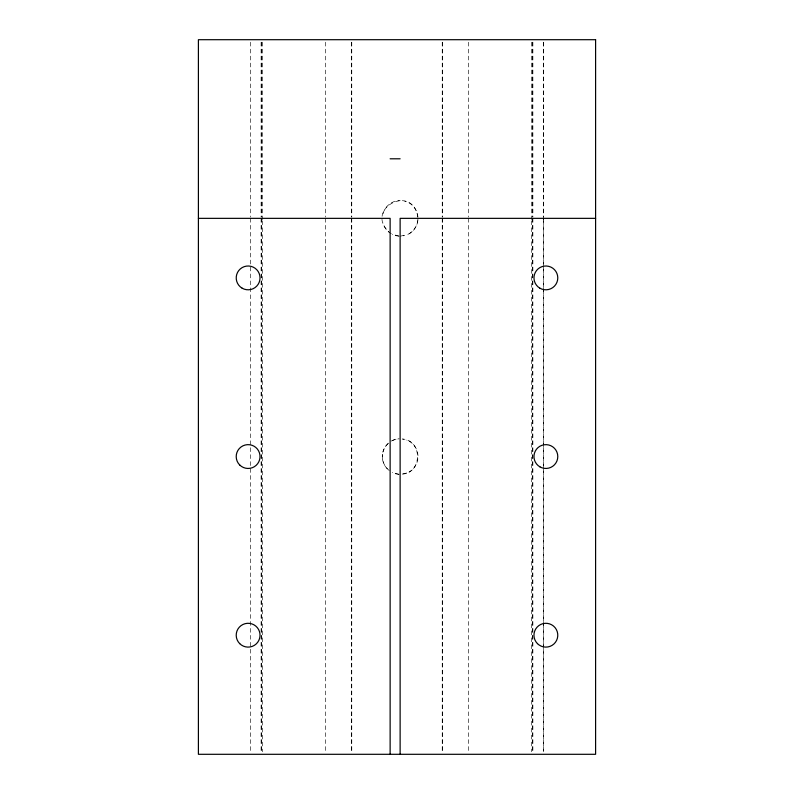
<?xml version="1.0" encoding="UTF-8"?>
<svg xmlns="http://www.w3.org/2000/svg" width="794" height="794" viewBox="0 0 794 794"><rect width="100%" height="100%" fill="white"/><g stroke="black" fill="none" stroke-linecap="round" stroke-linejoin="round"><path stroke-width="0.6" stroke-dasharray="3.97 2.98" d="M382.261 456.55L382.47 454.456C381.586 460.54 384.415 467.15 389.457 470.693A17.845 17.796 -90 0 1 383.016 461.185M409.059 233.823C414.448 230.588 417.882 224.642 417.991 218.35A17.845 17.796 -90 0 1 409.059 233.833L406.191 235.004M402.419 474.107C422.358 472.837 422.636 440.263 402.419 438.993L406.687 440.114M391.194 441.077L395.501 439.29L399.084 438.824M406.707 472.996L401.595 474.217M400.126 236.215L406.905 234.716M403.144 235.808L404.682 235.61M399.084 236.076L392.266 234.27M399.084 474.276L392.266 472.47M417.833 217.199C412.622 182.749 363.483 209.318 389.457 232.493M404.682 201.09L406.121 201.686M382.589 459.081C381.309 452.898 384.365 446.039 389.457 442.407A17.845 17.796 -90 0 0 383.016 451.915M543.513 42.181L543.553 217.109M543.513 218.35L543.553 751.819M543.354 42.181L543.354 219.591M543.354 220.831L543.354 751.819M532.873 42.181L532.873 217.109M532.873 218.35L532.873 751.819M532.714 42.181L532.714 217.109M532.714 218.35L532.714 751.819M531.623 42.181L531.623 219.591M531.623 220.831L531.623 751.819M468.619 42.181L468.678 217.109M468.619 218.35L468.678 751.819M442.486 42.181L442.486 217.109M442.486 218.35L442.486 751.819M442.228 42.181L442.228 217.109M442.228 218.35L442.228 751.819M351.772 42.181L351.772 217.109M351.772 218.35L351.772 751.819M351.514 42.181L351.514 217.109M351.514 218.35L351.514 751.819M325.381 42.181L325.322 217.109M325.381 218.35L325.322 751.819M262.377 42.181L262.377 219.591M262.377 220.831L262.377 751.819M261.286 42.181L261.286 217.109M261.286 218.35L261.286 751.819M261.127 42.181L261.127 217.109M261.127 218.35L261.127 751.819M250.487 42.181L250.447 217.109M250.487 218.35L250.447 751.819M409.059 441.067A17.845 17.796 -90 0 1 409.059 472.033M399.045 474.365A17.845 17.796 -90 0 1 392.335 472.559M392.335 440.541A17.845 17.796 -90 0 1 399.045 438.735M409.059 202.867A17.845 17.796 -90 0 1 417.952 217.189M399.045 236.165A17.845 17.796 -90 0 1 392.335 234.359M391.313 233.813A17.845 17.796 -90 0 1 383.016 222.985M383.016 213.715A17.845 17.796 -90 0 1 400.206 200.505"/><path stroke-width="1.19" d="M390.132 158.8L400.126 158.8M198.401 218.35L390.132 218.35L390.132 754.3M595.599 218.35L400.126 218.35L400.126 754.3M595.599 39.7L198.401 39.7L198.401 754.3L595.599 754.3L595.599 39.7M242.17 288.212A11.91 11.91 0 0 0 260.035 277.9A11.91 11.91 0 0 0 242.17 267.588A11.91 11.91 0 0 0 242.17 288.212M239.699 464.976A11.91 11.91 0 0 0 259.628 459.637A11.91 11.91 0 0 0 245.038 445.047A11.91 11.91 0 0 0 239.699 464.976M239.699 643.626A11.91 11.91 0 0 0 259.628 638.287A11.91 11.91 0 0 0 245.038 623.697A11.91 11.91 0 0 0 239.699 643.626M539.92 288.212A11.91 11.91 0 0 0 557.785 277.9A11.91 11.91 0 0 0 539.92 267.588A11.91 11.91 0 0 0 539.92 288.212M539.92 466.862A11.91 11.91 0 0 0 557.785 456.55A11.91 11.91 0 0 0 539.92 446.238A11.91 11.91 0 0 0 539.92 466.862M537.449 643.626A11.91 11.91 0 0 0 557.378 638.287A11.91 11.91 0 0 0 542.788 623.697A11.91 11.91 0 0 0 537.449 643.626"/></g></svg>
